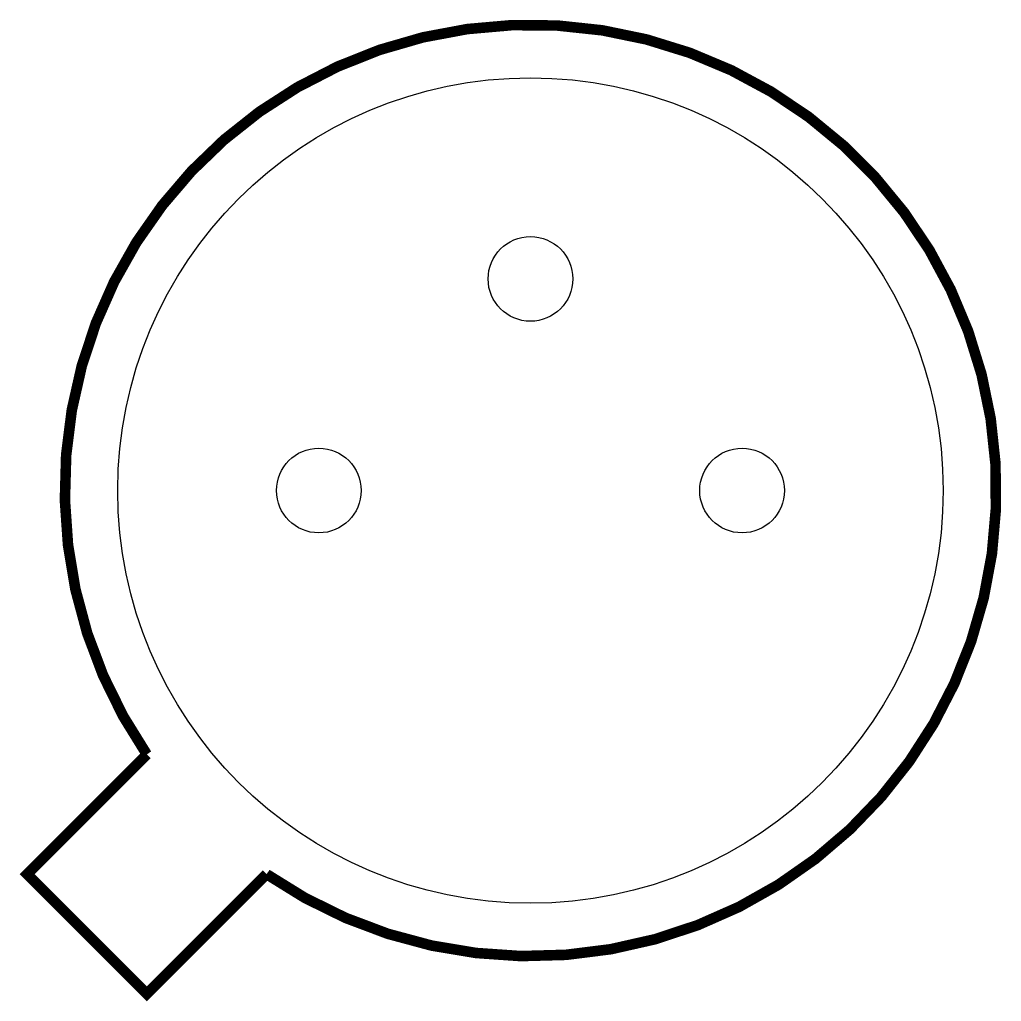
# Model space of a CAD drawing. Header units: inches. Extents: x -0.121 to 0.111, y -0.121 to 0.111.
import ezdxf

# ---------------------------------------------------------------- set-up
doc = ezdxf.new("R2010")
doc.units = ezdxf.units.IN
doc.header["$LTSCALE"] = 0.1

msp = doc.modelspace()

# ---------------------------------------------------------------- linework, layer by layer
at = {"color": 7, "const_width": 0.0025}
msp.add_lwpolyline([(-0.06234, -0.09063), (-0.09063, -0.11891), (-0.11891, -0.09063), (-0.09063, -0.06234, -10.908327)], format="xyb", close=True, dxfattribs=at)
at = {"color": 7}
for centre, radius in [((0, 0), 0.0975), ((0, 0.05), 0.01), ((-0.05, 0), 0.01), ((0.05, 0), 0.01)]:
    msp.add_circle(centre, radius, dxfattribs=at)

doc.saveas('drawing.dxf')
